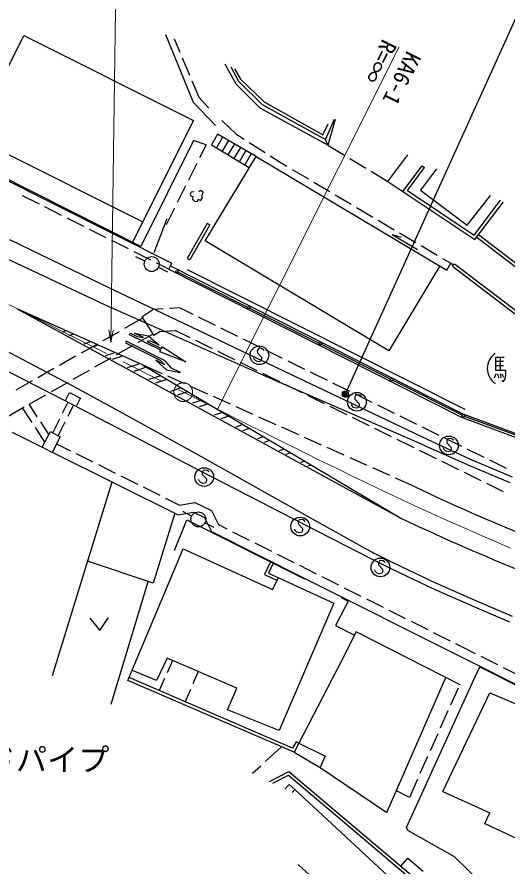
# Model space of a CAD drawing. Units: millimetres, scale not verified. Extents: x 40000 to 680000, y 20000 to 380000.
# Drawn here: x 146356 to 185644, y 238126 to 306182 of the extents above; entities that cross this region are included whole.
import ezdxf
from ezdxf.enums import TextEntityAlignment as Align

# ---------------------------------------------------------------- set-up
doc = ezdxf.new("R2010")
doc.units = ezdxf.units.MM
doc.header["$LTSCALE"] = 1000
doc.header["$PDMODE"] = 32
doc.header["$PDSIZE"] = 500
doc.linetypes.add('CHAIN', pattern=[18.5, 12, -1.5, 3.5, -1.5])
for name, color, linetype, lineweight in [('M-BGD', 7, 'Continuous', 25), ('M-BMK', 2, 'CHAIN', 13), ('M-BMK-OTRS', 5, 'Continuous', 25), ('M-STR-HTXT', 7, 'Continuous', 13), ('M-STR-STRC', 7, 'Continuous', 25), ('M-TTL', 2, 'Continuous', 140)]:
    doc.layers.add(name, color=color, linetype=linetype, lineweight=lineweight)
doc.styles.add('ＭＳ ゴシック', font='')
doc.styles.get('ＭＳ ゴシック').set_extended_font_data('MS Gothic')

# ---------------------------------------------------------------- blocks, each defined once
blk = doc.blocks.new('open_arrow')
at = {"color": 0, "linetype": 'Continuous', "lineweight": -2}
blk.add_lwpolyline([(7.5, 1.25), (0, 0), (7.5, -1.25)], dxfattribs=at)

msp = doc.modelspace()

# ---------------------------------------------------------------- linework, layer by layer
at = {"layer": 'M-BGD'}
for p, q in [((141990, 294866), (146908, 304685)), ((146908, 304685), (160498, 297877)), ((158272, 304790), (160489, 299355)), ((158968, 304441), (159419, 303361)), ((159612, 302899), (160190, 301515)), ((163938, 300792), (163053, 302392)), ((163490, 302173), (164116, 301047)), ((163794, 302021), (164283, 301197)), ((160382, 301054), (160929, 299743)), ((164116, 301047), (166011, 299155)), ((164283, 301197), (166176, 299380)), ((156285, 287779), (130540, 300787)), ((165866, 298884), (163938, 300792)), ((160929, 299743), (161725, 298885)), ((160489, 299355), (162271, 297477)), ((171271, 295910), (165866, 298884)), ((166011, 299155), (171092, 296363)), ((166176, 299380), (170877, 296739)), ((160498, 297877), (155610, 288120)), ((162787, 297895), (163897, 296824)), ((170877, 296739), (171294, 297628)), ((171092, 296363), (171824, 297990)), ((171861, 297971), (171271, 295910)), ((162437, 296798), (161940, 295930)), ((165519, 295003), (162437, 296798)), ((163897, 296824), (164561, 296398)), ((156430, 289757), (142841, 296565)), ((160519, 296278), (156285, 287779)), ((161512, 295926), (160519, 296278)), ((162845, 296560), (162344, 295689)), ((163310, 296289), (162799, 295417)), ((164981, 296127), (166243, 295316)), ((171271, 295910), (171092, 296363)), ((161512, 295926), (160991, 294882)), ((161940, 295930), (164983, 294114)), ((163793, 296008), (163270, 295136)), ((164267, 295732), (163748, 294851)), ((164707, 295476), (164189, 294588)), ((171271, 295910), (172607, 295103)), ((161442, 288248), (165519, 295003)), ((165140, 295224), (164619, 294332)), ((165519, 295003), (180819, 285900)), ((166664, 295045), (167327, 294619)), ((173035, 294845), (174319, 294070)), ((176083, 293004), (177693, 295122)), ((160768, 294435), (160098, 293093)), ((167327, 294619), (167995, 294223)), ((177299, 292198), (178834, 294261)), ((177657, 292260), (179035, 294111)), ((179992, 293999), (178700, 292291)), ((178834, 294261), (179035, 294111)), ((168425, 293968), (169716, 293204)), ((174747, 293811), (176083, 293004)), ((159875, 292645), (159205, 291303)), ((170146, 292949), (171437, 292185)), ((176083, 293004), (177299, 292198)), ((160324, 292146), (160230, 291972)), ((160230, 291972), (160291, 291845)), ((160525, 292177), (160324, 292146)), ((161067, 292266), (160934, 292167)), ((161285, 292137), (161067, 292266)), ((161222, 291941), (161285, 292137)), ((177299, 292198), (183075, 288352)), ((177657, 292260), (183017, 288691)), ((178700, 292291), (182451, 289487)), ((146783, 291876), (148124, 291203)), ((160291, 291845), (160465, 291779)), ((160465, 291779), (160438, 291572)), ((160438, 291572), (160601, 291414)), ((160601, 291414), (160820, 291395)), ((160820, 291395), (160869, 291578)), ((160869, 291578), (161082, 291479)), ((161082, 291479), (161187, 291592)), ((161142, 291877), (161222, 291941)), ((161228, 291772), (161142, 291877)), ((161187, 291592), (161228, 291772)), ((171867, 291930), (173158, 291166)), ((182451, 289487), (184327, 291881)), ((183017, 288691), (185134, 291487)), ((183075, 288352), (185363, 291375)), ((148570, 290979), (149911, 290305)), ((158982, 290855), (158313, 289513)), ((173588, 290911), (174879, 290146)), ((150358, 290081), (151698, 289408)), ((158375, 289993), (157324, 287270)), ((161604, 289639), (159997, 286835)), ((161821, 289514), (160214, 286711)), ((161821, 289514), (161604, 289639)), ((175309, 289892), (176599, 289127)), ((152145, 289183), (153485, 288510)), ((176443, 288747), (177169, 288540)), ((176443, 288747), (178476, 287541)), ((177030, 288873), (178320, 288108)), ((183366, 288738), (191014, 282844)), ((145753, 288358), (154040, 284339)), ((153932, 288286), (155273, 287612)), ((176162, 279424), (161442, 288248)), ((183215, 288538), (190901, 282616)), ((155719, 287388), (157060, 286715)), ((178751, 287853), (180041, 287089)), ((156603, 286611), (155890, 286969)), ((159997, 286835), (160214, 286711)), ((180471, 286834), (181139, 286439)), ((157507, 286490), (158539, 285972)), ((157700, 286124), (158415, 285765)), ((158539, 285972), (158772, 286437)), ((158674, 286240), (182111, 274381)), ((182277, 274715), (160033, 285920)), ((180255, 286235), (176162, 279424)), ((180819, 285900), (181139, 286439)), ((181139, 286439), (181359, 286307)), ((181282, 286206), (181434, 286405)), ((181282, 286206), (196531, 274536)), ((181434, 286405), (196683, 274735)), ((154040, 284339), (166612, 278344)), ((156353, 282146), (157254, 282732)), ((158077, 282781), (157254, 282732)), ((159400, 282861), (158576, 282811)), ((160468, 282336), (159400, 282861)), ((156429, 282030), (154972, 281203)), ((156353, 282146), (157323, 280654)), ((162263, 281455), (160917, 282116)), ((164058, 280574), (162712, 281235)), ((154538, 280957), (153233, 280216)), ((156073, 280103), (157248, 280770)), ((157830, 280983), (157323, 280654)), ((157830, 280983), (159037, 281056)), ((160236, 280468), (159037, 281056)), ((150102, 275459), (141422, 279936)), ((152798, 279969), (151494, 279229)), ((154333, 279116), (155638, 279856)), ((162031, 279586), (160684, 280247)), ((165854, 279693), (164507, 280354)), ((163826, 278705), (162480, 279366)), ((167649, 278811), (166303, 279472)), ((151059, 278982), (149755, 278242)), ((152594, 278129), (153898, 278869)), ((165622, 277824), (164275, 278485)), ((169445, 277930), (168098, 278591)), ((184746, 277845), (184746, 278916)), ((184746, 278916), (185415, 278916)), ((184746, 278584), (185352, 278584)), ((185086, 278916), (185086, 277845)), ((149320, 277995), (148015, 277254)), ((150855, 277141), (152159, 277882)), ((166612, 278344), (179307, 272315)), ((171240, 277049), (169893, 277710)), ((184746, 278248), (185349, 278248)), ((185556, 277845), (184746, 277845)), ((185556, 277497), (185556, 277845)), ((147580, 277007), (146276, 276267)), ((167417, 276942), (166070, 277603)), ((184749, 277575), (184615, 277243)), ((184884, 277577), (184953, 277243)), ((185085, 277575), (185152, 277245)), ((185219, 277575), (185353, 277306)), ((185223, 277043), (185349, 276973)), ((185349, 276973), (185489, 277165)), ((185489, 277165), (185556, 277497)), ((149115, 276154), (150420, 276894)), ((169212, 276061), (167866, 276722)), ((173035, 276167), (171689, 276828)), ((147376, 275167), (148680, 275907)), ((150248, 275451), (150561, 276077)), ((150561, 276077), (151450, 275619)), ((171008, 275180), (169661, 275841)), ((174831, 275286), (173484, 275947)), ((147985, 274138), (147333, 275142)), ((150008, 274413), (150470, 275336)), ((154435, 273220), (150102, 275459)), ((150454, 274186), (150915, 275107)), ((151137, 274993), (151450, 275619)), ((172803, 274298), (171456, 274959)), ((176626, 274405), (175279, 275066)), ((145637, 274179), (146941, 274920)), ((147564, 273684), (146810, 274846)), ((182111, 274381), (190127, 271382)), ((148910, 272713), (148257, 273718)), ((149223, 272843), (149785, 273965)), ((149667, 272611), (150231, 273739)), ((174598, 273417), (173252, 274078)), ((178421, 273523), (177075, 274184)), ((148590, 272103), (147836, 273265)), ((148374, 271690), (149030, 272944)), ((149030, 272944), (149829, 272526)), ((161242, 269709), (154435, 273220)), ((176394, 272536), (175047, 273197)), ((180217, 272642), (178870, 273303)), ((149829, 272526), (149173, 271272)), ((178189, 271655), (176842, 272315)), ((179307, 272315), (182647, 270777)), ((182012, 271761), (180666, 272422)), ((149520, 271977), (150648, 271415)), ((183807, 270879), (182461, 271540)), ((151096, 271191), (152438, 270522)), ((179984, 270773), (178638, 271434)), ((152885, 270299), (154228, 269629)), ((181780, 269892), (180433, 270553)), ((182647, 270777), (186047, 269327)), ((185603, 269998), (184256, 270659)), ((169425, 265479), (161242, 269709)), ((183575, 269011), (182229, 269672)), ((149191, 253399), (153978, 268916)), ((154675, 269406), (156017, 268736)), ((154523, 268652), (154522, 268653)), ((156465, 268513), (157807, 267844)), ((185370, 268129), (184024, 268790)), ((158255, 267621), (159383, 267058)), ((159383, 267058), (160625, 267274)), ((160625, 267274), (161964, 266610)), ((159010, 266406), (157274, 260807)), ((159269, 266277), (160512, 266493)), ((160357, 266175), (159640, 266531)), ((160512, 266493), (161403, 266051)), ((161964, 266610), (162514, 265488)), ((158989, 263410), (159980, 265877)), ((159980, 265877), (169414, 261143)), ((161403, 266051), (161952, 264931)), ((161432, 265642), (162148, 265286)), ((162514, 265488), (163187, 265150)), ((174749, 262757), (169425, 265479)), ((163633, 264925), (164974, 264252)), ((155249, 252999), (159687, 263563)), ((159687, 263563), (166849, 260279)), ((165420, 264027), (166761, 263353)), ((167207, 263129), (168547, 262455)), ((176409, 261919), (174749, 262757)), ((157274, 260807), (152017, 262562)), ((166677, 262516), (166200, 261484)), ((166901, 262404), (166532, 261606)), ((168994, 262230), (169667, 261892)), ((166200, 261484), (167214, 261014)), ((166532, 261606), (171753, 259186)), ((169667, 261892), (170347, 261552)), ((179723, 260355), (176409, 261919)), ((153897, 251099), (156880, 260938)), ((166849, 260279), (167326, 261238)), ((170794, 261328), (172135, 260656)), ((172582, 260432), (173924, 259761)), ((183067, 258867), (179723, 260355)), ((172908, 259358), (171904, 257400)), ((172345, 259646), (172908, 259358)), ((174371, 259537), (175712, 258865)), ((171753, 259186), (167364, 248991)), ((176159, 258641), (177500, 257970)), ((185879, 257674), (183067, 258867)), ((152204, 257984), (153000, 257000)), ((153000, 257000), (153702, 258053)), ((171904, 257400), (173429, 256618)), ((177947, 257746), (179289, 257074)), ((173561, 256885), (172369, 254582)), ((181892, 252649), (173561, 256885)), ((179736, 256851), (181077, 256179)), ((181524, 255955), (182204, 255615)), ((182204, 255615), (183095, 255166)), ((158394, 254782), (157539, 252994)), ((158823, 254597), (158387, 253624)), ((163971, 252376), (158394, 254782)), ((172369, 254582), (168949, 247968)), ((183542, 254941), (184882, 254267)), ((183011, 253134), (183459, 254079)), ((183459, 254079), (196739, 247383)), ((185328, 254042), (186668, 253367)), ((168458, 247576), (155348, 253229)), ((157539, 252994), (155612, 253796)), ((158182, 253168), (157747, 252195)), ((160870, 253714), (160454, 252732)), ((176021, 242416), (180747, 253231)), ((168571, 247255), (155249, 252999)), ((177588, 241223), (183011, 253134)), ((160259, 252272), (159844, 251290)), ((163228, 250657), (163971, 252376)), ((180495, 244096), (184269, 251995)), ((181719, 252382), (181108, 251013)), ((184269, 251995), (195711, 247227)), ((167364, 248991), (163228, 250657)), ((180904, 250556), (180293, 249186)), ((180089, 248730), (179478, 247360)), ((168728, 248085), (168458, 247576)), ((168949, 247968), (168571, 247255)), ((168949, 247968), (168728, 248085)), ((168949, 247968), (171070, 246928)), ((166263, 246494), (167548, 247659)), ((168571, 247255), (170662, 246012)), ((171070, 246928), (170662, 246012)), ((179275, 246903), (178664, 245533)), ((165234, 245561), (165893, 246158)), ((166603, 244892), (168146, 245708)), ((168146, 245708), (173693, 241029)), ((170662, 246012), (176021, 242416)), ((166881, 244756), (168114, 245408)), ((168114, 245408), (173463, 240895)), ((178460, 245077), (177812, 243624)), ((167841, 244287), (168174, 244648)), ((168174, 244648), (168635, 244247)), ((168635, 244247), (168413, 244007)), ((172722, 240466), (168635, 244247)), ((177812, 243624), (176774, 244140)), ((180495, 244096), (184257, 242387)), ((183855, 241522), (184257, 242387)), ((173693, 241029), (179081, 236483)), ((177698, 240961), (177588, 241223)), ((181441, 238866), (177698, 240961)), ((183855, 241522), (188010, 239590)), ((176839, 236658), (172722, 240466)), ((173463, 240895), (178840, 236359)), ((168911, 238260), (172821, 234665)), ((177149, 238154), (177680, 238756)), ((177680, 238756), (178927, 237708)), ((184715, 235663), (181441, 238866))]:
    msp.add_line(p, q, dxfattribs=at)
for centre in [(157155, 286375), (160897, 265914)]:
    msp.add_circle(centre, 600, dxfattribs=at)
msp.add_arc((185501, 278012), 1445, 123.85503, 236.14497, dxfattribs=at)
at = {"layer": 'M-BMK'}
for p, q in [((142800, 284583), (160677, 275615)), ((160677, 275615), (162429, 274736)), ((162429, 274736), (163323, 274288)), ((163323, 274288), (164217, 273839)), ((164217, 273839), (165111, 273392)), ((165111, 273392), (166006, 272944)), ((166006, 272944), (166900, 272498)), ((166900, 272498), (167795, 272052)), ((167795, 272052), (168691, 271608)), ((168691, 271608), (169588, 271164)), ((169588, 271164), (170485, 270723)), ((170485, 270723), (171383, 270282)), ((171383, 270282), (172281, 269844)), ((172281, 269844), (173181, 269408)), ((173181, 269408), (174082, 268974)), ((174082, 268974), (174984, 268542)), ((174984, 268542), (175887, 268113)), ((175887, 268113), (176792, 267687)), ((176792, 267687), (177698, 267263)), ((177698, 267263), (178605, 266843)), ((178605, 266843), (179514, 266426)), ((179514, 266426), (180425, 266013)), ((180425, 266013), (181337, 265603)), ((181337, 265603), (182251, 265197)), ((182251, 265197), (183167, 264796)), ((183167, 264796), (184084, 264398)), ((184084, 264398), (185004, 264005)), ((185004, 264005), (185926, 263617))]:
    msp.add_line(p, q, dxfattribs=at)
msp.add_circle((159686, 276112), 750, dxfattribs=at)
at = {"layer": 'M-BMK-OTRS'}
for p, q in [((141963, 294879), (158772, 286437)), ((158539, 285972), (181990, 274106)), ((181990, 274106), (190021, 271101)), ((145962, 272912), (148374, 271690)), ((149173, 271272), (148374, 271690)), ((149189, 271304), (159269, 266277)), ((161952, 264931), (169331, 261221)), ((169331, 261221), (181867, 254945)), ((181867, 254945), (191241, 250225))]:
    msp.add_line(p, q, dxfattribs=at)
at = {"layer": 'M-STR-HTXT'}
msp.add_line((177006, 303793), (162429, 274736), dxfattribs=at)
at = {"layer": 'M-STR-STRC'}
for p, q in [((186344, 306116), (172673, 275949)), ((153461, 283078), (144949, 287076)), ((164814, 282933), (159295, 285710)), ((146375, 282790), (177118, 266016)), ((156425, 278291), (146375, 282790)), ((166199, 277422), (153461, 283078)), ((170556, 280045), (165037, 282821)), ((142000, 281265), (150718, 276659)), ((150206, 280993), (149969, 280914)), ((150814, 280720), (150510, 280619)), ((155378, 280714), (155412, 280781)), ((157885, 279466), (155378, 280714)), ((155412, 280781), (155445, 280848)), ((155445, 280848), (155987, 280578)), ((155781, 280848), (156899, 280627)), ((156497, 280492), (155781, 280848)), ((155987, 280578), (156497, 280492)), ((156899, 280627), (157750, 279868)), ((152166, 280115), (151710, 279964)), ((152774, 279843), (152251, 279669)), ((155082, 280117), (155048, 280050)), ((155048, 280050), (157828, 278667)), ((155115, 280185), (155082, 280117)), ((158236, 278631), (155115, 280185)), ((157034, 280225), (156799, 280174)), ((156799, 280174), (157952, 279600)), ((157750, 279868), (157034, 280225)), ((157952, 279600), (158019, 279734)), ((158019, 279734), (159888, 278553)), ((176297, 277156), (170779, 279932)), ((154126, 279238), (153452, 279014)), ((157818, 279332), (157885, 279466)), ((159888, 278553), (157818, 279332)), ((165708, 279594), (165624, 279432)), ((165624, 279432), (165635, 279271)), ((165635, 279271), (165961, 278914)), ((165907, 279625), (165708, 279594)), ((166021, 279588), (165907, 279625)), ((166126, 279522), (166021, 279588)), ((166164, 279447), (166126, 279522)), ((154734, 278966), (153992, 278719)), ((156086, 278361), (155193, 278064)), ((157488, 278668), (158339, 277910)), ((158204, 278312), (157488, 278668)), ((157828, 278667), (158204, 278312)), ((158741, 278045), (158236, 278631)), ((165374, 278757), (165344, 278861)), ((165517, 278616), (165374, 278757)), ((165717, 278551), (165517, 278616)), ((165888, 278590), (165717, 278551)), ((165972, 278753), (165888, 278590)), ((165961, 278914), (165972, 278753)), ((156647, 278073), (155733, 277769)), ((156425, 278291), (177118, 266016)), ((157996, 277588), (156425, 278291)), ((158339, 277910), (159457, 277688)), ((159457, 277688), (158741, 278045)), ((157786, 277397), (156934, 277114)), ((158298, 277093), (157474, 276819)), ((159821, 276771), (158452, 277384)), ((179021, 271831), (166199, 277422)), ((182039, 274267), (176521, 277043)), ((150718, 276659), (155096, 274301)), ((159437, 276417), (158675, 276164)), ((161647, 275954), (160278, 276567)), ((159950, 276113), (159215, 275870)), ((163472, 275137), (162103, 275750)), ((173527, 275866), (173443, 275704)), ((173443, 275704), (173454, 275543)), ((173726, 275897), (173527, 275866)), ((173840, 275860), (173726, 275897)), ((173945, 275794), (173840, 275860)), ((173983, 275719), (173945, 275794)), ((161089, 275438), (160416, 275214)), ((161601, 275134), (160956, 274920)), ((173193, 275029), (173164, 275133)), ((173337, 274888), (173193, 275029)), ((173454, 275543), (173780, 275186)), ((173791, 275025), (173707, 274862)), ((173780, 275186), (173791, 275025)), ((155096, 274301), (160702, 271196)), ((162740, 274458), (162157, 274264)), ((165298, 274320), (163929, 274933)), ((173536, 274823), (173337, 274888)), ((173707, 274862), (173536, 274823)), ((163253, 274154), (162697, 273970)), ((167123, 273503), (165754, 274116)), ((187677, 272159), (182268, 274167)), ((164392, 273478), (163898, 273314)), ((164904, 273174), (164439, 273020)), ((168949, 272686), (167580, 273298)), ((166043, 272499), (165639, 272365)), ((170774, 271869), (169405, 272481)), ((180899, 272373), (180815, 272211)), ((181098, 272404), (180899, 272373)), ((181212, 272367), (181098, 272404)), ((181317, 272301), (181212, 272367)), ((181356, 272226), (181317, 272301)), ((166556, 272195), (166180, 272070)), ((172600, 271051), (171231, 271664)), ((179021, 271831), (182444, 270320)), ((180565, 271535), (180536, 271640)), ((180815, 272211), (180826, 272050)), ((180826, 272050), (181152, 271693)), ((181152, 271693), (181163, 271532)), ((160702, 271196), (169824, 266050)), ((167695, 271519), (167381, 271415)), ((168207, 271215), (167921, 271120)), ((180709, 271395), (180565, 271535)), ((180909, 271330), (180709, 271395)), ((181079, 271369), (180909, 271330)), ((181163, 271532), (181079, 271369)), ((169346, 270539), (169122, 270465)), ((169859, 270235), (169662, 270170)), ((174425, 270234), (173056, 270847)), ((182444, 270320), (185860, 268864)), ((161284, 269835), (161200, 269673)), ((161200, 269673), (161211, 269512)), ((161211, 269512), (161537, 269155)), ((161483, 269866), (161284, 269835)), ((161597, 269829), (161483, 269866)), ((161702, 269763), (161597, 269829)), ((161741, 269688), (161702, 269763)), ((176251, 269417), (174882, 270030)), ((160951, 268997), (160921, 269101)), ((161094, 268856), (160951, 268997)), ((161294, 268792), (161094, 268856)), ((161464, 268831), (161294, 268792)), ((161548, 268993), (161464, 268831)), ((161537, 269155), (161548, 268993)), ((178278, 268510), (176707, 269213)), ((168984, 265868), (168901, 265706)), ((168901, 265706), (168912, 265545)), ((168912, 265545), (169237, 265188)), ((169183, 265899), (168984, 265868)), ((169298, 265862), (169183, 265899)), ((169403, 265796), (169298, 265862)), ((169441, 265721), (169403, 265796)), ((169824, 266050), (174975, 263203)), ((168651, 265031), (168621, 265135)), ((168794, 264890), (168651, 265031)), ((168994, 264825), (168794, 264890)), ((169164, 264864), (168994, 264825)), ((169248, 265027), (169164, 264864)), ((169237, 265188), (169248, 265027)), ((176634, 262365), (174975, 263203)), ((175414, 262591), (175330, 262429)), ((175330, 262429), (175341, 262268)), ((175341, 262268), (175667, 261911)), ((175613, 262622), (175414, 262591)), ((175727, 262585), (175613, 262622)), ((175832, 262519), (175727, 262585)), ((175870, 262444), (175832, 262519)), ((179936, 260807), (176634, 262365)), ((175080, 261753), (175050, 261858)), ((175224, 261612), (175080, 261753)), ((175423, 261548), (175224, 261612)), ((175594, 261587), (175423, 261548)), ((175678, 261750), (175594, 261587)), ((175667, 261911), (175678, 261750)), ((183271, 259324), (179936, 260807)), ((186074, 258134), (183271, 259324))]:
    msp.add_line(p, q, dxfattribs=at)
for centre, radius in [((159184, 285766), 100), ((164925, 282877), 100), ((165788, 279064), 750), ((170667, 279988), 100), ((176409, 277100), 100), ((172673, 275949), 150), ((172673, 275949), 120), ((172673, 275949), 90), ((172673, 275949), 60), ((172673, 275949), 30), ((172673, 275949), 20), ((173608, 275336), 750), ((182151, 274211), 100), ((180980, 271843), 750), ((161365, 269305), 750), ((169065, 265338), 750), ((175495, 262061), 750)]:
    msp.add_circle(centre, radius, dxfattribs=at)
for centre, radius, start, end in [((255376, 431286), 180112, 244.65581, 250.96982), ((255376, 431287), 182863, 244.66176, 250.97574)]:
    msp.add_arc(centre, radius, start, end, dxfattribs=at)
msp.add_point((172673, 275949), dxfattribs=at)
at = {"layer": 'M-TTL', "color": 7, "lineweight": 13}
msp.add_lwpolyline([(153879, 280096), (154507, 324027), (127513, 324027)], dxfattribs=at)

# ---------------------------------------------------------------- block references
at = {"layer": 'M-TTL', "color": 7, "lineweight": 13, "xscale": 133, "yscale": 133, "rotation": 89.2}
msp.add_blockref('open_arrow', (153879, 280096), dxfattribs=at)

# ---------------------------------------------------------------- texts
at = {"layer": 'M-STR-HTXT', "style": 'ＭＳ ゴシック'}
msp.add_text('R=∞', height=1320, rotation=243.493, dxfattribs=at).set_placement((176852, 303900), align=Align.TOP_LEFT)
msp.add_text('KA6-1', height=1320, rotation=243.493, dxfattribs=at).set_placement((177272, 303726), align=Align.BOTTOM_LEFT)
msp.add_text('ガードパイプ', height=1833, dxfattribs=at).set_placement((146268, 246650), align=Align.MIDDLE_CENTER)

doc.saveas('drawing.dxf')
